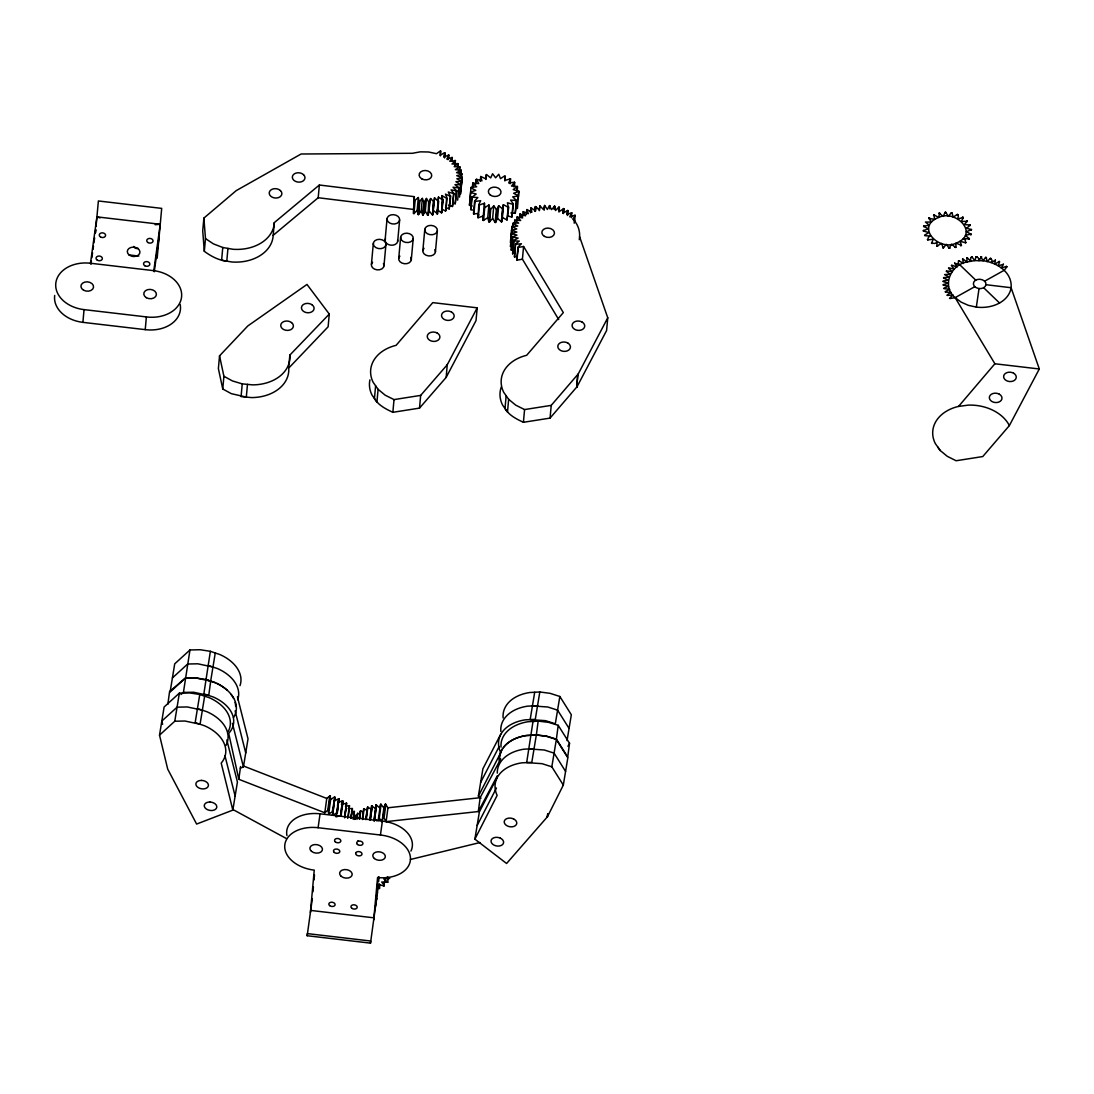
<?xml version="1.0" encoding="UTF-8"?>
<svg xmlns="http://www.w3.org/2000/svg" width="1094" height="1094" viewBox="0 0 1094 1094"><rect width="100%" height="100%" fill="white"/><g stroke="black" fill="none" stroke-linecap="round" stroke-linejoin="round"><path stroke-width="1.5" d="M504.69 175.888L500.478 178.65L498.782 174.233L495.609 177.802L492.573 173.755L490.686 177.898L486.488 174.479L486.023 178.951L480.745 176.462L480.211 181.413M503.363 204.674L502.898 209.145L498.7 205.727L497.551 218.444L501.49 221.863L503.363 204.674L508.313 207.272L507.425 202.746L512.895 204.346L511.992 217.022L513.346 203.976L510.624 200.079L516.518 200.558L512.73 196.852L518.611 196.017L513.619 193.269L518.912 191.409L513.209 189.59L517.435 186.5L511.541 186.062L514.59 182.274L508.724 182.93L510.556 178.842L504.949 180.401L505.319 176.12L504.895 180.907M939.555 213.002L938.734 217.446C914.57 226.773 939.035 251.593 956.06 243.169C980.224 233.829 955.746 209.022 938.734 217.446L933.92 214.862L934.659 219.374L928.902 218.376L929.298 217.774M932.02 243.524C930.803 242.116 935.767 245.124 937.134 241.706L936.82 246.082L941.606 243.456L943.178 247.9L946.474 244.318L949.154 248.338L951.411 244.222L955.8 247.531L956.06 243.169C964.101 246.369 960.505 244.782 960.874 245.74M378.674 881.354L378.975 876.704M379.919 885.224L379.153 888.574L379.44 883.925M384.691 880.957L383.939 885.949L384.131 882.844M388.096 877.47L387.796 882.106L383.898 879.07L389.751 878.427L387.276 876.95M472.252 206.014L469.49 205.289L470.652 192.558L476.177 194.035L472.047 197.18M472.266 188.264L472.772 183.122L478.762 183.546L476.464 179.266M478.105 213.603L473.47 213.822L474.632 201.009L477.846 197.549L472.075 197.18L470.912 209.898L473.798 210.089M927.329 239.504C928.779 241.268 926.755 236.468 930.543 236.044L924.772 235.675M928.738 218.13L931.459 222.041L925.442 222.055L929.353 225.268C922.98 225.856 924.43 227.06 923.774 225.843M936.737 245.904L937.49 246.191M938.912 213.166L943.384 216.393C945.913 208.598 946.515 214.424 945.052 212.359M942.7 247.641L943.438 247.832M945.9 212.674L944.984 212.687M948.963 248.201L949.797 248.188M951.178 212.988L952.122 213.152M949.824 248.106L948.881 248.037M958.043 214.711C955.814 214.752 959.93 213.316 957.647 218.896L963.24 217.61L962.747 217.091M966.057 242.485C964.511 243.866 967 239.818 963.322 238.574L969.38 238.916L965.441 235.333C972.839 233.61 970.091 234.362 971.103 234.731M966.946 220.673L967.26 221.33L961.421 221.426L963.281 217.446M483.534 220.455L484.697 207.723L488.909 204.961L487.746 217.692L483.398 220.468L483.274 215.942L478.16 217.761L479.35 205.029L484.437 203.21L484.683 207.737M180.182 304.433A31.63 23.398 5.2 0 1 145.228 329.636L82.898 322.347L84.047 309.616A31.63 23.398 5.2 0 1 55.862 282.758A31.63 23.398 5.2 0 1 90.487 263.244L153.803 270.669A31.63 23.398 5.2 0 1 181.454 297.828A31.63 23.398 5.2 0 1 146.377 316.918L84.047 309.616M95.465 232.858L95.766 229.59L95.315 232.913M96.053 226.417L98.378 200.968L161.693 208.38L157.153 258.211M145.228 329.636L146.377 316.918M440.39 155.868L440.431 150.863L436.533 153.693L428.506 151.984L420.274 151.847L412.383 153.297L301.082 154.008L236.222 190.63L203.881 218.089L202.718 230.807L204.318 251.319C210.91 256.16 218.526 260.331 226.786 261.124L227.949 248.406M204.318 251.319L205.481 238.601L203.881 218.089M205.481 238.601L213.398 243.866L222.766 247.504L221.617 260.235L231.805 261.986A39.712 29.374 5.2 0 0 273.172 235.607L274.293 222.629L319.352 185.009L414.325 196.674L413.915 213.617M219.538 355.851L223.914 376.268L232.461 380.944L242.239 383.871L241.077 396.589L251.401 397.587A39.712 29.374 5.2 0 0 288.734 368.076L328.118 326.791L329.28 314.074L306.99 284.44L247.805 325.957L219.538 355.851L218.376 368.582L222.752 388.985L231.313 393.662L246.314 397.095L247.476 384.377M222.752 388.985L223.914 376.268M288.666 367.83L289.828 355.112L329.28 314.074M273.144 235.347L318.204 197.727L319.352 185.009M307.182 935.726L307.373 933.606L370.688 941.018L370.497 943.137L307.182 935.726L312.323 898.625M310.395 912.533L314.252 870.127A31.63 21.278 7.9 0 1 284.768 845.252A31.63 21.278 7.9 0 1 318.108 827.72L380.438 835.023A31.63 21.278 7.9 0 1 410.441 859.638A31.63 21.278 7.9 0 1 377.567 877.538L373.71 919.945M312.939 891.842L313.404 886.755M314.019 879.973L314.484 874.872M371.413 264.474L373.341 243.265M385.129 239.805L387.057 218.609M383.967 265.951L385.908 244.741A6.332 4.677 5.2 0 0 377.033 239.627A6.332 4.677 5.2 0 0 375.926 247.654A6.332 4.677 5.2 0 0 385.908 244.741M375.611 385.799L374.449 398.517C378.374 405.313 385.977 409.101 392.855 412.315L419.508 408.117L446.174 377.375L476.04 320.556L477.203 307.824L432.773 302.628L396.11 345.335A39.712 29.374 5.2 0 0 373.191 382.367L378.1 389.327L385.211 395.207L394.018 399.597L420.67 395.399L447.323 364.658L477.203 307.824M378.1 389.327L376.938 402.045L372.028 395.084A39.712 29.374 5.2 0 1 369.936 379.85M397.696 241.282L399.625 220.072A6.332 4.677 5.2 0 0 390.763 214.957A6.332 4.677 5.2 0 0 389.642 222.985A6.332 4.677 5.2 0 0 399.625 220.072M398.722 258.348L400.65 237.138M392.855 412.315L394.018 399.597M413.327 213.426L414.325 196.674M415.091 200.886L413.942 213.617L417.183 210.253L418.332 197.535L414.489 200.708M411.289 259.811L413.217 238.615A6.332 4.677 5.2 0 0 404.356 233.487A6.332 4.677 5.2 0 0 403.235 241.528A6.332 4.677 5.2 0 0 413.217 238.615M419.18 201.775L422.352 198.383L421.19 211.115L418.373 214.656L419.166 201.761L418.332 197.535M418.646 214.561L419.809 201.843M448.636 158.411L448.909 155.143L446.817 159.095L452.096 157.495L449.825 161.31L455.432 160.64L452 163.991L457.894 163.594L454.188 166.685L459.795 166.835L455.377 169.652L461.176 170.281L456.581 172.633L462.078 174.083L456.718 175.696L462.242 177.556L456.854 178.76L461.668 181.262L455.924 181.7L460.588 184.667L454.981 184.64L458.974 187.853L453.039 187.265L456.731 190.876L451.097 189.877L453.901 193.706L448.294 191.997L450.359 196.236L445.477 194.117L447.063 198.041L445.86 210.91L446.557 198.315L441.976 195.594L442.824 199.997L438.475 197.07L438.188 201.31L434.537 197.795L434.003 202.075L430.585 198.52L429.039 202.54L426.469 198.452L425.306 211.183L422.913 215.149L423.911 202.308L422.352 198.383M423.009 215.176L423.98 202.376L426.469 198.452M424.363 202.458L423.214 215.176L424.65 202.185M422.858 250.553L424.787 229.343M428.616 202.24L428.219 215.121M429.422 202.253L428.219 215.121L430.585 198.52M438.667 201.105L437.518 213.822L433.374 210.513L432.568 214.889L433.443 202.062M433.634 202.144L432.568 214.889L434.003 202.075M432.909 214.739L434.537 197.795M436.916 213.986L438.079 201.269M438.188 200.243L438.475 197.07M419.508 408.117L420.67 395.399M375.639 906.037L378.264 877.197M376.445 900.239L376.637 898.119L375.83 903.917M435.426 252.017L437.354 230.82A6.332 4.677 5.2 0 0 428.492 225.692A6.332 4.677 5.2 0 0 427.371 233.733A6.332 4.677 5.2 0 0 437.354 230.82M377.252 894.441L377.444 892.321M444.492 157.563L444.643 152.695M444.615 157.782L444.984 152.859L443.808 156.88L448.909 155.143M441.689 198.78L441.976 195.594M441.853 212.551L442.427 199.997M442.523 200.024L441.47 212.756L442.906 199.956M441.812 212.619L443.015 199.805M447.966 159.697L448.403 154.924M451.685 160.668L452 157.481M451.986 160.75L452.096 157.495M452.109 161.037L452.342 157.632M387.823 882.297L381.724 882.024L384.377 885.593M450.742 195.935L449.21 208.954L450.249 196.223M454.584 165.112L455.008 160.339M455.118 163.909L455.419 160.722M453.873 193.282L452.465 206.506L453.6 193.788M452.588 203.169L455.227 203.744L456.389 191.026M456.745 190.643L455.241 203.744M459.179 171.526L459.712 166.794M459.425 171.977L459.863 167.204M458.81 187.443L457.661 200.161M460.752 175.054L461.08 170.226M460.875 175.259L461.244 170.349M460.629 184.298L459.521 197.111M461.094 183.765L461.873 173.755M460.41 194.035L461.572 181.317M462.106 177.337L460.519 193.994M460.889 190.534L462.229 177.474M446.174 377.375L447.255 364.452M472.69 183.477L476.656 186.773L470.981 187.389L469.476 205.275M470.68 209.405L471.842 196.688M472.567 187.799L473.005 183.026M475.603 184.421L476.04 179.648M476.205 182.452L476.492 179.279L481.962 180.879L480.676 176.544M473.88 214.15L475.042 201.433L480.663 200.694L478.803 204.674L478.037 217.747M485.777 179.443L486.215 174.671M482.905 220.209L484.437 203.21M498.7 205.727L496.69 209.884L493.777 205.822L492.615 218.54L489.196 222.109L490.044 209.214L488.909 204.961M489.579 222.068L490.727 209.337L493.777 205.822M497.551 218.444L495.185 222.506L496.334 209.774M495.869 222.479L497.032 209.761M501.353 221.822L502.515 209.104M502.023 221.672L503.172 208.954M509.613 183.354L510.036 178.595M508.737 206.985L507.028 219.976L508.163 207.245M510.146 183.724L510.57 178.951M513.906 186.965L514.344 182.192M514.453 185.816L514.741 182.63M512.758 226.595L512.99 223.34L517.722 226.048L511.91 226.513L510.378 242.622M511.91 226.513L516.765 228.988L511.472 230.355L516.86 232.051L511.595 233.473L510.515 246.683L512.074 226.403M512.84 227.743L513.277 222.985L518.693 223.121L514.754 220.181L514.467 223.367M511.582 233.487L516.956 235.114L512.32 237.015L511.459 250.239L512.717 237.507M512.484 236.933L511.267 250.211L514.262 250.526M516.874 191.218L517.312 186.445M517.257 190.124L517.544 186.937M510.912 212.933L515.233 213.316L516.382 200.599M516.724 200.243L515.247 213.316M513.592 240.516L512.703 253.685L513.592 240.516L518.118 238.095L512.32 237.015M512.594 253.658L513.838 240.393M518.009 199.012L518.843 191.135M518.802 191.587L517.435 208.544M516.71 220.291L516.997 217.104L520.676 220.509L514.713 220.113M513.865 240.967L519.281 241.077L515.534 243.825L514.317 256.707L517.462 256.748M514.645 256.994L515.534 243.839M519.513 217.528L519.978 214.027L525.489 215.805L523.26 211.593L528.334 213.713L526.98 209.528L531.848 212.263L531.041 207.846L535.363 210.814L535.8 206.602L535.376 211.388M519.91 217.173L520.197 213.986M516.819 259.743L517.982 247.012L521.428 243.771L515.78 244.277M516.819 259.907L518.378 247.408L523.575 246.478L563.328 312.597L526.665 355.304A39.712 29.374 5.2 0 0 503.746 392.349L508.655 399.31L515.766 405.177L524.573 409.566L551.226 405.368L577.81 374.421L576.716 387.358L577.81 374.421M506.153 395.768L505.004 408.486C508.929 415.282 516.532 419.084 523.411 422.298L550.063 418.099L576.661 387.153M522.645 216.626L523.082 211.853M508.655 399.31L507.493 412.028L502.584 405.067A39.712 29.374 5.2 0 1 501.353 386.852M558.719 319.571L522.426 259.196L523.575 246.478M526.351 214.547L526.788 209.774M530.426 212.81L530.863 208.038M534.925 209.952L535.226 206.78M534.966 211.361L535.499 206.561L535.267 211.347M539.397 210.677L539.821 205.904L539.315 210.103L535.814 206.616M523.411 422.298L524.573 409.566M544.169 210.239L544.675 205.426L547.397 209.501L549.448 205.535L551.513 209.597L554.726 206.233M549.708 208.845L549.995 205.658M554.193 209.269L554.384 206.069M554.453 209.419L554.576 206.123M558.514 210.322L559.02 207.094L559.526 211.361L563.807 208.708L563.15 212.974L567.854 210.472L567.622 215.504M558.979 212.099L559.403 207.327M562.822 213.357L563.465 208.557M563.232 213.371L563.56 208.571M563.424 213.562L563.738 208.653M567.239 213.617L567.526 210.431M550.063 418.099L551.226 405.368M571.465 217.747L571.697 212.701L566.76 214.588L568.059 210.732M574.2 223.203L574.5 220.017M574.665 222.123L575.047 215.258M579.259 239.723C580.627 232.174 578.37 224.379 572.736 219.06L575.362 215.545M579.547 236.55L607.758 317.807L606.596 330.525L576.716 387.358M332.59 815.112L334.901 797.266L332.59 815.112L336.843 813.074L336.008 816.876L341.15 815.481L343.119 801.068L341.943 803.256M971.376 257.076C973.168 257.008 969.339 257.158 970.87 261.275L967.041 257.746L966.918 261.986C950.672 264.762 941.346 286.177 955.13 297.65L994.884 363.769L1039.3 368.979L1009.365 425.593A39.712 29.374 5.2 0 0 968.272 405.122L958.207 406.476A39.712 29.374 5.2 0 0 935.288 443.521L940.197 450.482L947.308 456.348L956.115 460.752L982.768 456.554L1009.365 425.593M354.702 819.379L355.4 815.933L355.003 819.009M356.835 818.244L357.437 813.416L360.514 813.991M356.972 819.42L357.765 813.28M359.283 818.859L360.309 811.023L363.235 811.762M359.365 818.654L360.528 810.9M359.625 818.572L360.733 810.886M362.415 818.312L363.646 808.945L366.531 809.984M362.675 819.57L364.083 808.808M365.779 819.584L367.447 807.153L370.798 808.794M365.929 819.406L367.721 807.071M366.326 819.392L367.816 807.071M370.237 819.584L372.233 805.895L370.428 819.734L369.704 819.898L371.495 805.854L376.021 808.822M374.175 821.403L376.008 804.787L379.809 807.987L380.876 804.213L383.871 807.892L382.079 821.717L379.18 818.066L378.223 820.609M374.08 818.927L376.295 804.76M376.897 820.76L374.695 818.654L376.404 804.787M375.215 814.962L375.816 810.353M378.209 820.281L380.466 804.35M379.29 818.121L381.081 804.295M382.079 821.717L385.485 804.09L387.946 807.782L386.141 821.621L478.324 811.543L497.36 775.714M386.141 821.621L384.062 818.052L385.854 804.227M478.324 811.543L480.129 797.704L500.751 758.894M499.233 760.959A39.712 26.94 7.4 0 1 526.228 735.565L536.361 734.936L538.152 721.11L548.45 722.327L558.2 725.322L569.523 743.277L567.718 757.116L556.395 739.147L558.2 725.322M167.847 704.304L169.584 691.558L185.378 678.089L195.525 677.856L210.663 681.111L215.258 652.981M180.989 694.499L183.423 692.42L189.973 649.959L200.12 649.727L210.363 651.313L220.003 654.595A39.712 26.229 9.3 0 1 239.996 685.664M210.363 651.313L203.867 693.828L213.453 697.069A39.712 25.695 7.7 0 1 228.701 733.418L238.82 779.297L324.809 812.787L327.968 810.025L328.692 813.95L332.945 811.611M238.82 779.297L240.557 766.552M324.809 812.787L326.75 798.442L330.128 795.707L330.648 799.605L328.692 813.95M327.79 810.066L329.732 795.735M328.419 810.216L330.361 795.871M332.357 811.392L334.86 797.198M336.446 813.69L336.87 810.504M337.526 805.717L337.964 802.531L342.627 800.767L340.672 815.112L342.395 800.849M336.637 813.088L338.798 798.729L337.212 813.307M336.938 813.102L338.798 798.729M337.143 813.498L338.99 798.798M346.319 803.092L344.747 817.738L346.661 803.256L341.383 804.281M344.651 817.533L346.524 803.146M347.714 818.408L349.451 805.663L348.302 817.191M350.805 818.011L352.459 808.822M351.01 818.066L352.213 808.48L348.138 808.671M351.16 818.394L352.391 808.562M353.225 819.392L354.306 811.42L351.475 811.351M353.663 818.203L354.415 811.461M355.208 819.256L356.111 814.825M90.487 263.244L96.928 216.872L160.244 224.284L153.803 270.669M90.939 264.379L91.404 261.069M91.855 257.746L92.552 252.782M93.004 249.473L93.469 246.164M93.934 242.841L94.617 237.877M154.254 271.791L159.081 237.015M318.108 827.72L320.05 813.813L382.38 821.115A31.63 21.278 7.9 0 1 410.934 851.105M380.438 835.023L382.38 821.115M370.497 943.137L378.127 887.357M516.997 217.091L522.645 217.911L519.8 214.356M946.255 271.285L950.248 274.293L944.587 274.58L949.277 277.22L943.52 277.616M948.525 268.194L952.218 271.681L946.542 270.929M947.035 295.079L950.836 292.248L945.503 292.153M951.329 265.445L954.187 269.083L948.922 267.907M949.524 298.361L952.983 294.942L947.349 295.448M954.747 263.23L959.876 264.885L975.739 280.132M958.33 260.946C960.163 260.181 956.183 263.148 959.876 264.885M962.446 259.128C963.677 260.399 962.146 256.817 963.39 263.435L958.836 260.687M981.537 256.83L978.939 260.673C980.183 257.063 974.904 257.131 976.71 256.666M1039.3 368.979L1011.102 287.722C1012.511 272.324 996.702 262.259 983.055 260.769L980.908 256.775M949.92 298.58L955.13 297.65L961.093 302.108L968.327 305.335L976.34 307.113L979.034 288.57M985.557 257.459L986.323 257.623M990.918 258.43C988.921 258.43 994.159 259.579 991.068 262.533L995.308 260.235M999.601 261.904C997.646 262.929 1000.901 258.047 998.316 265.76L1003.335 264.351M1006.89 266.799L1006.22 266.498L1006.89 266.799L1004.278 270.232L984.614 281.199M440.827 151.095L440.171 155.293L444.52 152.709M226.827 739.982L237.425 781.991L232.831 810.121L196.619 824.069L167.697 769.096L159.519 735.141L164.114 707.011L179.375 693.104L189.522 692.885L199.764 694.471L209.405 697.753A39.712 26.229 9.3 0 1 228.263 731.38M159.519 735.141L174.78 721.233L179.375 693.104M199.764 694.471L195.17 722.587L204.81 725.869A39.712 26.229 9.3 0 1 221.207 763.092L232.831 810.121M204.66 696.126L200.065 724.255L184.927 721.014L174.78 721.233M240.283 768.179L243.429 766.962L248.023 738.833L237.425 696.823M481.004 798.182L478.365 796.159L482.892 768.808L500.669 734.293M547.944 813.704L547.451 816.739L506.59 863.481L474.878 839.153L479.404 811.816L497.182 777.301M534.692 692.256L530.166 719.592L545.564 720.673L555.314 723.804L559.841 696.468L550.091 693.336L539.821 691.982L529.728 692.516A39.712 27.131 9.4 0 0 503.131 717.896M539.821 691.982L535.294 719.332L525.202 719.852A39.712 27.131 9.4 0 0 500.628 752.412M547.451 816.739L563.314 785.095L567.841 757.745L556.354 739.462L546.603 736.33L536.333 734.99L531.807 762.327L521.715 762.86A39.712 27.131 9.4 0 0 497.141 795.406L474.878 839.153M563.314 785.095L551.827 766.812L556.354 739.462M547.191 816.808L547.697 813.772M567.048 740.57L571.328 714.751L559.841 696.468M995.403 259.975L994.692 264.146L999.068 261.603M923.856 226.526L924.143 225.87M970.761 234.772L970.939 234.075M544.593 205.481L543.28 209.405L539.889 205.822M976.08 256.707L974.822 260.577L966.918 261.986L962.994 259.032M383.871 807.892L385.211 804.186M923.213 230.615L928.478 228.851L923.568 226.39M943.575 247.709L942.672 247.463M962.378 217.268L963.171 217.679M970.269 225.419C969.79 224.092 969.216 227.456 965.906 228.085L971.54 229.631L966.317 231.764L971.226 234.225M477.654 217.391L478.885 214.739M931.514 243.169L933.36 239.176L927.739 239.928M480.622 782.484L499.179 746.464M478.365 796.159L500.778 752.631M477.148 825.491L496.471 787.967M577.878 374.627L607.758 317.807M567.936 746.286L569.523 743.277M1003.444 264.16L1001.297 268.003L1006.48 266.416M969.147 238.437L968.559 238.93L969.339 238.56M985.653 257.336L983.055 260.769L974.822 260.577L972.005 257.022M958.549 406.435L994.884 363.769M951.356 212.769L948.307 216.297L945.749 212.345M967.452 221.125L964.238 224.557L970.146 224.995M558.802 207.135L555.52 210.486L554.74 206.246M990.357 258.321L987.061 261.657L986.323 257.473M943.124 284.659L948.402 283.223L943.11 281.582M943.862 288.187L948.512 286.286L943.219 285.124M999.492 262.109L998.849 261.74M189.973 649.959L174.712 663.853L170.117 691.982L185.378 678.089L195.58 677.911L205.822 679.497L215.409 682.724A39.712 26.229 9.3 0 1 233.542 717.582M172.414 677.924L187.676 664.017L197.823 663.798L212.961 667.039M928.902 218.376L929.599 217.938M330.648 799.605L334.313 797.047M957.387 214.383L953.175 217.145L952.053 212.892M924.539 235.169L928.874 232.53L923.35 231.053M955.13 297.65L974.781 286.683M945.161 291.688L949.674 289.267L943.972 288.652M334.545 800.781L338.689 798.729M933.51 215.463L934.208 215.012M960.587 245.589L961.421 245.302M971.417 230.123L970.679 229.74L971.445 229.549M470.584 192.038L475.767 190.356L470.858 187.894M574.924 215.244L569.742 216.817L571.847 212.824M410.414 859.487L480.034 842.53M938.898 213.426L939.801 213.221M954.994 247.394L955.896 247.189M532.436 705.917L547.821 707.011L557.571 710.143L569.071 728.413M528.949 748.925L544.347 750.005L554.097 753.137L565.584 771.42M517.216 260.126L522.426 259.196M966.809 258.17L967.534 257.965L966.754 258.02M971.349 257.281L972.115 257.145M943.096 281.062L948.307 280.16L943.616 278.081M345.43 806.305L349.451 805.663M969.667 224.913L969.995 225.596M387.946 807.782L480.129 797.704M155.157 224.708L160.244 224.284M537.551 705.657L527.458 706.177A39.712 27.131 9.4 0 0 500.861 731.558M536.333 734.99L526.241 735.51A39.712 27.131 9.4 0 0 503.596 747.352M534.077 748.652L523.985 749.185A39.712 27.131 9.4 0 0 497.291 773.13M183.423 692.42L193.624 692.242L208.735 695.483L210.691 681.138L215.409 682.738M132.976 256.447L134.63 256.488A6.332 4.677 5.2 0 0 139.143 249.76A6.332 4.677 5.2 0 0 128.846 248.557A6.332 4.677 5.2 0 0 131.376 256.105L132.907 256.434M976.039 256.858L976.833 256.871M980.798 256.967L981.605 256.981M242.239 383.871L252.55 384.869A39.712 29.374 5.2 0 0 289.883 355.359L289.828 355.112M128.832 254.902L138.829 256.064M310.587 910.413L373.902 917.825M536.361 734.936L546.644 736.153L556.395 739.147M985.981 284.7A6.332 4.677 5.2 0 0 977.147 279.544A6.332 4.677 5.2 0 0 975.985 287.572A6.332 4.677 5.2 0 0 985.981 284.7L1011.102 287.722A31.63 23.398 5.2 0 1 976.34 307.113M318.204 197.727L413.163 209.392M202.363 710.197L187.224 706.943L177.078 707.175L161.816 721.069L162.623 724.324M222.766 247.504L232.954 249.268A39.712 29.374 5.2 0 0 274.334 222.889L274.293 222.629M990.193 258.485L990.959 258.649M383.926 885.949L378.469 884.444L379.714 888.328M965.605 242.841L960.122 241.241L961.448 245.466M507.63 215.874L511.732 217.077M551.827 766.812L542.077 763.68L526.679 762.6L533.01 721.425L538.152 721.11L528.019 721.725A39.712 26.94 7.4 0 0 501.038 747.12M96.928 216.872L100.115 217.897M448.458 205.166L452.437 206.506M205.822 679.497L209.474 680.728M208.065 665.371L217.706 668.653A39.712 26.229 9.3 0 1 237.685 699.736M197.467 708.529L207.108 711.811A39.712 26.229 9.3 0 1 225.966 745.438M951.739 265.158L957.031 266.977L954.624 263.039M243.962 766.197L326.75 798.442M957.141 214.547L958.002 214.889M936.792 245.726L937.654 246.054M445.504 207.368L449.101 208.94M376.746 887.371L379.139 888.574M502.201 217.391L507.001 219.976M233.186 809.669L286.655 838.688M432.28 214.793L429.436 211.251M441.962 208.995L445.395 211.033M931.623 242.936L932.348 243.415M441.265 212.715L437.313 209.788L437.518 213.822M427.522 215.121L425.306 211.183M983.67 287.749L999.533 302.997M940.197 450.482L937.708 446.94M492.615 218.54L495.172 222.492M421.19 211.115L422.749 215.039M487.746 217.692L488.881 221.945M235.128 710.881L245.726 752.904M232.42 723.339L243.429 766.962M224.94 755.653L235.128 796.063M417.183 210.253L418.004 214.479M971.116 229.466L971.185 230.178M923.596 230.437L923.678 231.149M434.906 249.596A6.332 4.677 5.2 0 1 428.506 255.914A6.332 4.677 5.2 0 1 424.021 248.324M410.77 257.405A6.332 4.677 5.2 0 1 404.356 263.722A6.332 4.677 5.2 0 1 399.884 256.119M397.655 240.051A6.332 4.677 5.2 0 1 390.777 245.179A6.332 4.677 5.2 0 1 385.512 238.629M383.447 263.531A6.332 4.677 5.2 0 1 377.047 269.849A6.332 4.677 5.2 0 1 372.575 262.259M499.561 759.468A39.712 27.131 9.4 0 1 502.734 748.569M216.885 683.408A39.712 25.695 7.7 0 1 227.142 690.191M231.08 694.444A39.712 25.695 7.7 0 1 233.542 698.382M235.073 702.416A39.712 25.695 7.7 0 1 235.648 706.505M286.929 835.556A31.63 21.278 7.9 0 1 320.05 813.813M358.463 841.095A3.159 2.133 7.9 0 1 357.984 840.602M138.159 248.379A3.159 2.338 5.2 0 1 133.755 246.437M82.898 322.347A31.63 23.398 5.2 0 1 54.7 295.476M457.894 163.594L457.607 167.081L457.935 163.676M355.823 852.869L355.687 853.416A3.159 2.133 7.9 0 0 358.312 855.795A3.159 2.133 7.9 0 0 361.841 854.578L361.977 854.031A3.159 2.133 7.9 0 0 359.352 851.652A3.159 2.133 7.9 0 0 355.823 852.869M201.556 780.419L199.97 780.528A6.332 4.185 9.3 0 0 196.031 785.054A6.332 4.185 9.3 0 0 202.746 788.911L204.346 788.815A6.332 4.185 9.3 0 0 208.27 784.289A6.332 4.185 9.3 0 0 201.556 780.419M209.939 802.039L208.352 802.134A6.332 4.185 9.3 0 0 204.414 806.661A6.332 4.185 9.3 0 0 211.128 810.531L212.728 810.435A6.332 4.185 9.3 0 0 216.653 805.909A6.332 4.185 9.3 0 0 209.939 802.039M513.578 818.941L512.06 818.38A6.332 4.321 9.4 0 0 504.662 820.336A6.332 4.321 9.4 0 0 507.411 825.984L508.929 826.544A6.332 4.321 9.4 0 0 516.327 824.602A6.332 4.321 9.4 0 0 513.578 818.941M500.409 838.182L498.891 837.621A6.332 4.321 9.4 0 0 491.493 839.563A6.332 4.321 9.4 0 0 494.242 845.224L495.76 845.785A6.332 4.321 9.4 0 0 503.158 843.83A6.332 4.321 9.4 0 0 500.409 838.182M1013.646 373.232L1012.196 372.589A6.332 4.677 5.2 0 0 1004.388 374.421A6.332 4.677 5.2 0 0 1006.248 380.521L1007.697 381.163A6.332 4.677 5.2 0 0 1015.505 379.331A6.332 4.677 5.2 0 0 1013.646 373.232M999.369 394.223L997.919 393.58A6.332 4.677 5.2 0 0 990.111 395.413A6.332 4.677 5.2 0 0 991.971 401.525L993.42 402.168A6.332 4.677 5.2 0 0 1001.229 400.322A6.332 4.677 5.2 0 0 999.369 394.223M582.104 322.06L580.654 321.417A6.332 4.677 5.2 0 0 572.846 323.25A6.332 4.677 5.2 0 0 574.706 329.349L576.155 329.991A6.332 4.677 5.2 0 0 583.964 328.159A6.332 4.677 5.2 0 0 582.104 322.06M567.827 343.051L566.377 342.408A6.332 4.677 5.2 0 0 558.569 344.241A6.332 4.677 5.2 0 0 560.429 350.353L561.878 350.983A6.332 4.677 5.2 0 0 569.687 349.15A6.332 4.677 5.2 0 0 567.827 343.051M451.548 312.077L450.099 311.434A6.332 4.677 5.2 0 0 442.291 313.267A6.332 4.677 5.2 0 0 444.15 319.38L445.6 320.009A6.332 4.677 5.2 0 0 453.408 318.176A6.332 4.677 5.2 0 0 451.548 312.077M437.272 333.068L435.822 332.439A6.332 4.677 5.2 0 0 428.014 334.272A6.332 4.677 5.2 0 0 429.874 340.371L431.323 341.013A6.332 4.677 5.2 0 0 439.132 339.181A6.332 4.677 5.2 0 0 437.272 333.068M312.241 304.939L310.942 304.146A6.332 4.677 5.2 0 0 302.764 305.007A6.332 4.677 5.2 0 0 303.312 311.202L304.611 312.009A6.332 4.677 5.2 0 0 312.788 311.134A6.332 4.677 5.2 0 0 312.241 304.939M291.537 322.58L290.225 321.786A6.332 4.677 5.2 0 0 282.061 322.648A6.332 4.677 5.2 0 0 282.594 328.843L283.907 329.636A6.332 4.677 5.2 0 0 292.071 328.774A6.332 4.677 5.2 0 0 291.537 322.58M303.558 174.698L302.368 173.809A6.332 4.677 5.2 0 0 294.067 174.042A6.332 4.677 5.2 0 0 293.766 180.209L294.97 181.098A6.332 4.677 5.2 0 0 303.257 180.852A6.332 4.677 5.2 0 0 303.558 174.698M280.447 190.588L279.243 189.7A6.332 4.677 5.2 0 0 270.956 189.932A6.332 4.677 5.2 0 0 270.642 196.1L271.845 196.988A6.332 4.677 5.2 0 0 280.132 196.756A6.332 4.677 5.2 0 0 280.447 190.588M329.609 905.586A3.159 2.133 7.9 0 0 334.942 905.258A3.159 2.133 7.9 0 0 331.332 902.208A3.159 2.133 7.9 0 0 329.609 905.586M351.721 908.17A3.159 2.133 7.9 0 0 357.054 907.842A3.159 2.133 7.9 0 0 353.444 904.793A3.159 2.133 7.9 0 0 351.721 908.17M334.299 852.431A3.159 2.12 7.9 0 0 339.632 852.089A3.159 2.12 7.9 0 0 336.022 849.04A3.159 2.12 7.9 0 0 334.299 852.431M374.367 858.53A6.332 4.253 7.9 0 0 385.047 857.833A6.332 4.253 7.9 0 0 377.799 851.761A6.332 4.253 7.9 0 0 374.367 858.53M341.191 876.321A6.332 4.253 7.9 0 0 351.885 875.651A6.332 4.253 7.9 0 0 344.651 869.552A6.332 4.253 7.9 0 0 341.191 876.321M311.475 851.337A6.332 4.253 7.9 0 0 322.156 850.64A6.332 4.253 7.9 0 0 314.894 844.554A6.332 4.253 7.9 0 0 311.475 851.337M357.451 844.445A3.159 2.133 7.9 0 0 362.798 844.117A3.159 2.133 7.9 0 0 359.188 841.067A3.159 2.133 7.9 0 0 357.451 844.445M335.338 841.86A3.159 2.133 7.9 0 0 340.685 841.518A3.159 2.133 7.9 0 0 337.075 838.483A3.159 2.133 7.9 0 0 335.338 841.86M146.377 297.705A6.332 4.677 5.2 0 0 156.374 294.819A6.332 4.677 5.2 0 0 147.54 289.678A6.332 4.677 5.2 0 0 146.377 297.705M83.527 290.156A6.332 4.677 5.2 0 0 93.523 287.271A6.332 4.677 5.2 0 0 84.676 282.129A6.332 4.677 5.2 0 0 83.527 290.156M148.059 242.581A3.159 2.338 5.2 0 0 153.051 241.118A3.159 2.338 5.2 0 0 148.62 238.56A3.159 2.338 5.2 0 0 148.059 242.581M144.846 265.76A3.159 2.338 5.2 0 0 149.837 264.31A3.159 2.338 5.2 0 0 145.406 261.753A3.159 2.338 5.2 0 0 144.846 265.76M97.352 260.208A3.159 2.338 5.2 0 0 102.344 258.745A3.159 2.338 5.2 0 0 97.913 256.187A3.159 2.338 5.2 0 0 97.352 260.208M100.58 237.015A3.159 2.338 5.2 0 0 105.571 235.566A3.159 2.338 5.2 0 0 101.14 232.995A3.159 2.338 5.2 0 0 100.58 237.015M421.723 178.828A6.332 4.677 5.2 0 0 431.706 175.915A6.332 4.677 5.2 0 0 422.845 170.801A6.332 4.677 5.2 0 0 421.723 178.828M544.456 236.413A6.332 4.677 5.2 0 0 554.439 233.501A6.332 4.677 5.2 0 0 545.578 228.386A6.332 4.677 5.2 0 0 544.456 236.413M490.016 194.773A6.332 4.677 5.2 0 0 500.71 193.488A6.332 4.677 5.2 0 0 493.353 187.17A6.332 4.677 5.2 0 0 490.016 194.773"/></g></svg>
